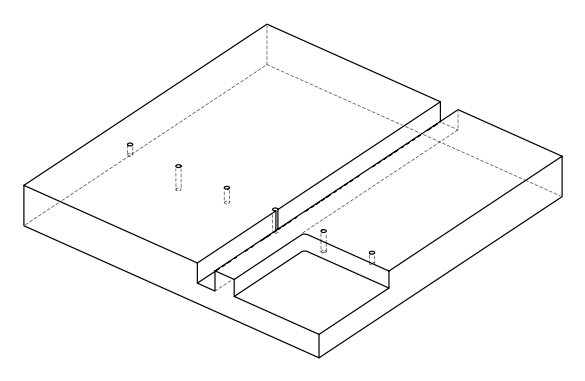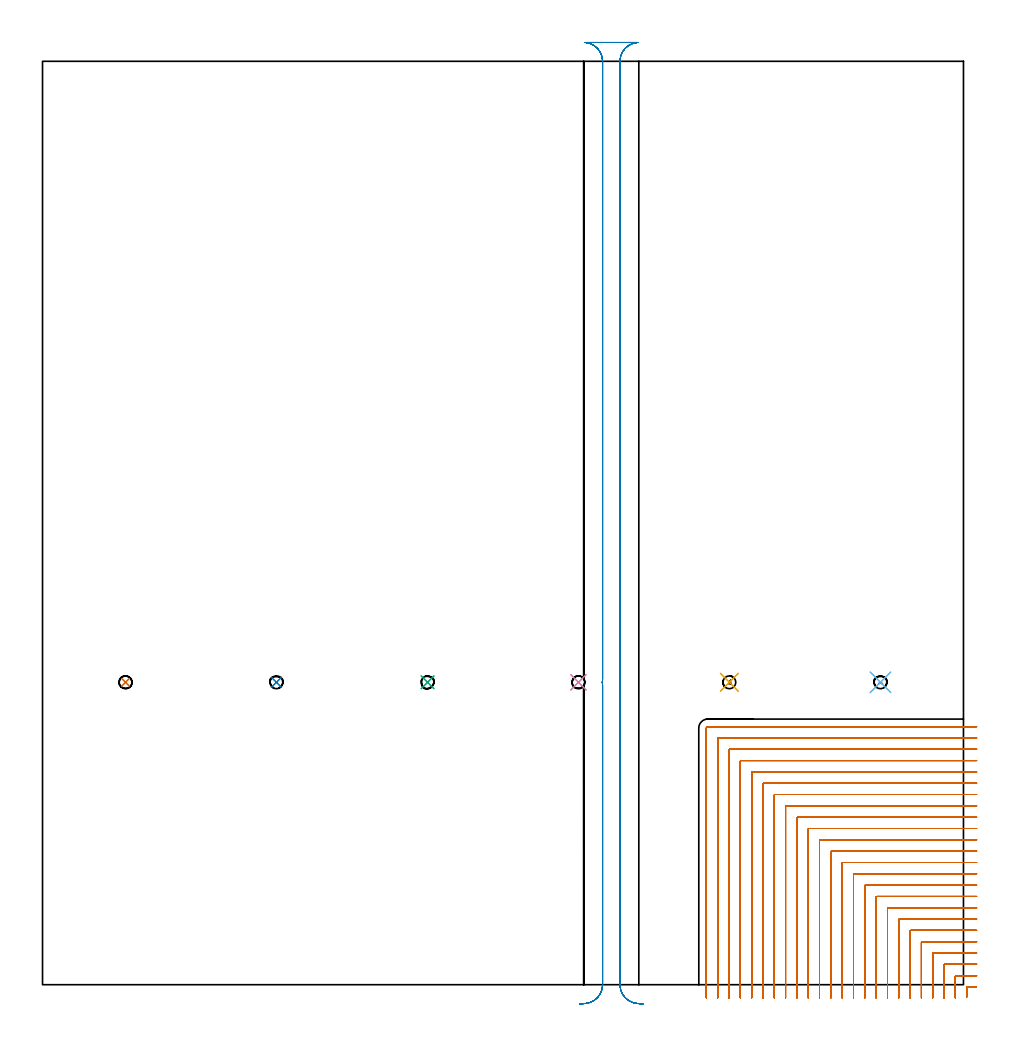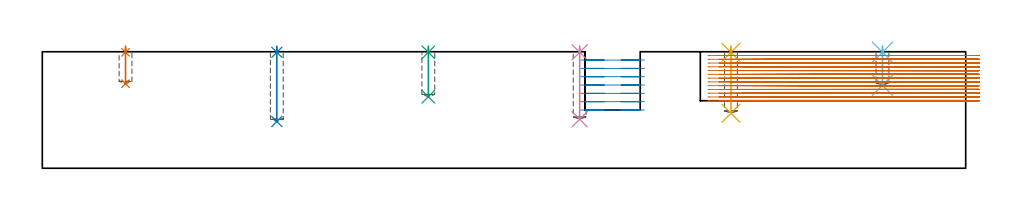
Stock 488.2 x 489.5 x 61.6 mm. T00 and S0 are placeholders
(PLAN: 14 operations, 3 tool changes, 117.6 min)
(1 SPOT_DRILL | STEP1POCKET | NXT0321_9005460120000 | 0.03 min | 0 mm3)
(2 SPOT_DRILL_1 | STEP1POCKET_1 | NXT0321_9005460120000 | 0.03 min | 0 mm3)
(3 SPOT_DRILL_2 | STEP1POCKET_2 | NXT0321_9005460120000 | 0.03 min | 0 mm3)
(4 SPOT_DRILL_3 | STEP1POCKET_3 | NXT0321_9005460120000 | 0.03 min | 1 mm3)
(5 SPOT_DRILL_4 | STEP1POCKET_4 | NXT0321_9005460120000 | 0.03 min | 0 mm3)
(6 SPOT_DRILL_5 | STEP1POCKET_5 | NXT0321_9005460120000 | 0.03 min | 0 mm3)
(7 DRILL_BLIND_HOLE_INTO_CENTER | STEP1POCKET | NXT0301_039 | 0.08 min | 584 mm3)
(8 DRILL_BLIND_HOLE_INTO_CENTER_1 | STEP1POCKET_1 | NXT0301_039 | 0.16 min | 1284 mm3)
(9 DRILL_BLIND_HOLE_INTO_CENTER_2 | STEP1POCKET_2 | NXT0301_039 | 0.1 min | 853 mm3)
(10 DRILL_BLIND_HOLE_INTO_CENTER_3 | STEP1POCKET_3 | NXT0301_039 | 0.15 min | 1217 mm3)
(11 DRILL_BLIND_HOLE_INTO_CENTER_4 | STEP1POCKET_4 | NXT0301_039 | 0.14 min | 1134 mm3)
(12 DRILL_BLIND_HOLE_INTO_CENTER_5 | STEP1POCKET_5 | NXT0301_039 | 0.08 min | 603 mm3)
(13 MILL_CORNER_NOTCH_RECTANGULAR | CORNER_NOTCH_RECTANGULAR | NXT0201_009 | Follow Part, ap 2, ae 75% | 101.59 min | 511538 mm3)
(14 MILL_RECTANGULAR_SLOT | SLOT_RECTANGULAR | UGT0201_094 | Follow Part, ap 5, ae 75% | 15.13 min | 440231 mm3)
(TOOL NXT0321_9005460120000 | NC Spot Drill, 142deg, 12mm, Carbide, Uncoated | D12 PA142 FL30 Z2)
(TOOL NXT0301_039 | Carbide Drill 6.8mm [860.1-0680-034A1-MM 2214] | D6.8 PA140 FL53 Z2)
(TOOL NXT0201_009 | ENDMILL 8mm [2P460-0800-NA 1630] | D8 FL26 Z6)
(TOOL UGT0201_094 | End mill 20 mm | D20 FL38 Z4)
(OP 1 SPOT_DRILL)
G17 G21 G94 G90
T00 M6
G54
G17 G0 G90 X44. Y160.3 S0 M3
G43 Z71.6 H0
G94 G81 G98 Z61.307 F250. R64.6
G80
M5
M2
(OP 2 SPOT_DRILL_1)
G17 G21 G94 G90
T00 M6
G54
G17 G0 G90 X124. Y160.3 S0 M3
G43 Z71.6 H0
G94 G81 G98 Z61.307 F250. R64.6
G80
M5
M2
(OP 3 SPOT_DRILL_2)
G17 G21 G94 G90
T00 M6
G54
G17 G0 G90 X204.1 Y160.3 S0 M3
G43 Z71.6 H0
G94 G81 G98 Z61.307 F250. R64.6
G80
M5
M2
(OP 4 SPOT_DRILL_3)
G17 G21 G94 G90
T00 M6
G54
G17 G0 G90 X284.1 Y160.3 S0 M3
G43 Z71.6 H0
G94 G81 G98 Z61.307 F250. R64.6
G80
M5
M2
(OP 5 SPOT_DRILL_4)
G17 G21 G94 G90
T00 M6
G54
G17 G0 G90 X364.1 Y160.3 S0 M3
G43 Z71.6 H0
G94 G81 G98 Z61.307 F250. R64.6
G80
M5
M2
(OP 6 SPOT_DRILL_5)
G17 G21 G94 G90
T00 M6
G54
G17 G0 G90 X444.2 Y160.3 S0 M3
G43 Z71.6 H0
G94 G81 G98 Z61.307 F250. R64.6
G80
M5
M2
(OP 7 DRILL_BLIND_HOLE_INTO_CENTER)
G17 G21 G94 G90
T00 M6
G54
G17 G0 G90 X44. Y160.3 S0 M3
G43 Z71.6 H1
G94 G81 G98 Z44.7 F250. R63.6
G80
M5
M2
(OP 8 DRILL_BLIND_HOLE_INTO_CENTER_1)
G17 G21 G94 G90
T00 M6
G54
G17 G0 G90 X124. Y160.3 S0 M3
G43 Z71.6 H1
G94 G81 G98 Z24.7 F250. R63.6
G80
M5
M2
(OP 9 DRILL_BLIND_HOLE_INTO_CENTER_2)
G17 G21 G94 G90
T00 M6
G54
G17 G0 G90 X204.1 Y160.3 S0 M3
G43 Z71.6 H1
G94 G81 G98 Z37.8 F250. R63.6
G80
M5
M2
(OP 10 DRILL_BLIND_HOLE_INTO_CENTER_3)
G17 G21 G94 G90
T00 M6
G54
G17 G0 G90 X284.1 Y160.3 S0 M3
G43 Z71.6 H1
G94 G81 G98 Z25.9 F250. R63.6
G80
M5
M2
(OP 11 DRILL_BLIND_HOLE_INTO_CENTER_4)
G17 G21 G94 G90
T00 M6
G54
G17 G0 G90 X364.1 Y160.3 S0 M3
G43 Z71.6 H1
G94 G81 G98 Z29.1 F250. R63.6
G80
M5
M2
(OP 12 DRILL_BLIND_HOLE_INTO_CENTER_5)
G17 G21 G94 G90
T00 M6
G54
G17 G0 G90 X444.2 Y160.3 S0 M3
G43 Z71.6 H1
G94 G81 G98 Z43.9 F250. R63.6
G80
M5
M2
(OP 13 MILL_CORNER_NOTCH_RECTANGULAR)
G17 G21 G94 G90
T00 M6
G54
G17 G0 G90 X495.016 Y-1.2 S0 M3
G43 Z71.6 H1
Z59.608
G94 G1 X492.016 F250.
X490.292
G3 X489.9 Y-1.592 R0.4
G1 Y-3.621
Y-6.621
G0 Z71.6
X495.2 Y4.8
Z59.608
G1 X492.2
X484.292 F500.
G3 X483.9 Y4.408 R0.4
G1 Y-4.
Y-7. F250.
G0 Z71.6
X495.2 Y10.8
Z59.608
G1 X492.2
X478.292 F500.
G3 X477.9 Y10.408 R0.4
G1 Y-4.
Y-7. F250.
G0 Z71.6
X495.2 Y16.8
Z59.608
G1 X492.2
X472.292 F500.
G3 X471.9 Y16.408 R0.4
G1 Y-4.
Y-7. F250.
G0 Z71.6
X495.2 Y22.8
Z59.608
G1 X492.2
X466.293 F500.
G3 X465.9 Y22.407 R0.4
G1 Y-4.
Y-7. F250.
G0 Z71.6
X495.2 Y28.8
Z59.608
G1 X492.2
X460.293 F500.
G3 X459.9 Y28.407 R0.4
G1 Y-4.
Y-7. F250.
G0 Z71.6
X495.2 Y34.8
Z59.608
G1 X492.2
X454.293 F500.
G3 X453.9 Y34.407 R0.4
G1 Y-4.
Y-7. F250.
G0 Z71.6
X495.2 Y40.8
Z59.608
G1 X492.2
X448.293 F500.
G3 X447.9 Y40.407 R0.4
G1 Y-4.
Y-7. F250.
G0 Z71.6
X495.2 Y46.8
Z59.608
G1 X492.2
X442.294 F500.
G3 X441.9 Y46.406 R0.4
G1 Y-4.
Y-7. F250.
G0 Z71.6
X495.2 Y52.8
Z59.608
G1 X492.2
X436.294 F500.
G3 X435.9 Y52.406 R0.4
G1 Y-4.
Y-7. F250.
G0 Z71.6
X495.2 Y58.8
Z59.608
G1 X492.2
X430.294 F500.
G3 X429.9 Y58.406 R0.4
G1 Y-4.
Y-7. F250.
G0 Z71.6
X495.2 Y64.8
Z59.608
G1 X492.2
X424.294 F500.
G3 X423.9 Y64.406 R0.4
G1 Y-4.
Y-7. F250.
G0 Z71.6
X495.2 Y70.8
Z59.608
G1 X492.2
X418.295 F500.
G3 X417.9 Y70.405 R0.4
G1 Y-4.
Y-7. F250.
G0 Z71.6
X495.2 Y76.8
Z59.608
G1 X492.2
X412.295 F500.
G3 X411.9 Y76.405 R0.4
G1 Y-4.
Y-7. F250.
G0 Z71.6
X495.2 Y82.8
Z59.608
G1 X492.2
X406.295 F500.
G3 X405.9 Y82.405 R0.4
G1 Y-4.
Y-7. F250.
G0 Z71.6
X495.2 Y88.8
Z59.608
G1 X492.2
X400.295 F500.
G3 X399.9 Y88.405 R0.4
G1 Y-4.
Y-7. F250.
G0 Z71.6
X495.2 Y94.8
Z59.608
G1 X492.2
X394.295 F500.
G3 X393.9 Y94.405 R0.4
G1 Y-4.
Y-7. F250.
G0 Z71.6
X495.2 Y100.8
Z59.608
G1 X492.2
X388.296 F500.
G3 X387.9 Y100.404 R0.4
G1 Y-4.
Y-7. F250.
G0 Z71.6
X495.2 Y106.8
Z59.608
G1 X492.2
X382.296 F500.
G3 X381.9 Y106.404 R0.4
G1 Y-4.
Y-7. F250.
G0 Z71.6
X495.2 Y112.8
Z59.608
G1 X492.2
X376.296 F500.
G3 X375.9 Y112.404 R0.4
G1 Y-4.
Y-7. F250.
G0 Z71.6
X495.2 Y118.8
Z59.608
G1 X492.2
X370.296 F500.
G3 X369.9 Y118.404 R0.4
G1 Y-4.
Y-7. F250.
G0 Z71.6
X495.2 Y124.8
Z59.608
G1 X492.2
X364.296 F500.
G3 X363.9 Y124.404 R0.4
G1 Y-4.
Y-7. F250.
G0 Z71.6
X495.2 Y130.8
Z59.608
G1 X492.2
X358.297 F500.
G3 X357.9 Y130.403 R0.4
G1 Y-4.
Y-7. F250.
G0 Z71.6
X495.2 Y136.8
Z59.608
G1 X492.2
X352.6 F500.
G3 X351.9 Y136.1 R0.7
G1 Y-4.
Y-7. F250.
G0 Z71.6
X495.016 Y-1.2
Z57.615
G1 X492.016
X490.292
G3 X489.9 Y-1.592 R0.4
G1 Y-3.621
Y-6.621
G0 Z71.6
X495.2 Y4.8
Z57.615
G1 X492.2
X484.292 F500.
G3 X483.9 Y4.408 R0.4
G1 Y-4.
Y-7. F250.
G0 Z71.6
X495.2 Y10.8
Z57.615
G1 X492.2
X478.292 F500.
G3 X477.9 Y10.408 R0.4
G1 Y-4.
Y-7. F250.
G0 Z71.6
X495.2 Y16.8
Z57.615
G1 X492.2
X472.292 F500.
G3 X471.9 Y16.408 R0.4
G1 Y-4.
Y-7. F250.
G0 Z71.6
X495.2 Y22.8
Z57.615
G1 X492.2
X466.293 F500.
G3 X465.9 Y22.407 R0.4
G1 Y-4.
Y-7. F250.
G0 Z71.6
X495.2 Y28.8
Z57.615
G1 X492.2
X460.293 F500.
G3 X459.9 Y28.407 R0.4
G1 Y-4.
Y-7. F250.
G0 Z71.6
X495.2 Y34.8
Z57.615
G1 X492.2
X454.293 F500.
G3 X453.9 Y34.407 R0.4
G1 Y-4.
Y-7. F250.
G0 Z71.6
X495.2 Y40.8
Z57.615
G1 X492.2
X448.293 F500.
G3 X447.9 Y40.407 R0.4
G1 Y-4.
Y-7. F250.
G0 Z71.6
X495.2 Y46.8
Z57.615
G1 X492.2
X442.294 F500.
G3 X441.9 Y46.406 R0.4
G1 Y-4.
Y-7. F250.
G0 Z71.6
X495.2 Y52.8
Z57.615
G1 X492.2
X436.294 F500.
G3 X435.9 Y52.406 R0.4
G1 Y-4.
Y-7. F250.
G0 Z71.6
X495.2 Y58.8
Z57.615
G1 X492.2
X430.294 F500.
G3 X429.9 Y58.406 R0.4
G1 Y-4.
Y-7. F250.
G0 Z71.6
X495.2 Y64.8
Z57.615
G1 X492.2
X424.294 F500.
G3 X423.9 Y64.406 R0.4
G1 Y-4.
Y-7. F250.
G0 Z71.6
X495.2 Y70.8
Z57.615
G1 X492.2
X418.295 F500.
G3 X417.9 Y70.405 R0.4
G1 Y-4.
Y-7. F250.
G0 Z71.6
X495.2 Y76.8
Z57.615
G1 X492.2
X412.295 F500.
G3 X411.9 Y76.405 R0.4
G1 Y-4.
Y-7. F250.
G0 Z71.6
X495.2 Y82.8
Z57.615
G1 X492.2
X406.295 F500.
G3 X405.9 Y82.405 R0.4
G1 Y-4.
Y-7. F250.
G0 Z71.6
X495.2 Y88.8
Z57.615
G1 X492.2
X400.295 F500.
G3 X399.9 Y88.405 R0.4
G1 Y-4.
Y-7. F250.
G0 Z71.6
X495.2 Y94.8
Z57.615
G1 X492.2
X394.295 F500.
G3 X393.9 Y94.405 R0.4
G1 Y-4.
Y-7. F250.
G0 Z71.6
X495.2 Y100.8
Z57.615
G1 X492.2
X388.296 F500.
G3 X387.9 Y100.404 R0.4
G1 Y-4.
Y-7. F250.
G0 Z71.6
X495.2 Y106.8
Z57.615
G1 X492.2
X382.296 F500.
G3 X381.9 Y106.404 R0.4
G1 Y-4.
Y-7. F250.
G0 Z71.6
X495.2 Y112.8
Z57.615
G1 X492.2
X376.296 F500.
G3 X375.9 Y112.404 R0.4
G1 Y-4.
Y-7. F250.
G0 Z71.6
X495.2 Y118.8
Z57.615
G1 X492.2
X370.296 F500.
G3 X369.9 Y118.404 R0.4
G1 Y-4.
Y-7. F250.
G0 Z71.6
X495.2 Y124.8
Z57.615
G1 X492.2
X364.296 F500.
G3 X363.9 Y124.404 R0.4
G1 Y-4.
Y-7. F250.
G0 Z71.6
X495.2 Y130.8
Z57.615
G1 X492.2
X358.297 F500.
G3 X357.9 Y130.403 R0.4
G1 Y-4.
Y-7. F250.
G0 Z71.6
X495.2 Y136.8
Z57.615
G1 X492.2
X352.6 F500.
G3 X351.9 Y136.1 R0.7
G1 Y-4.
Y-7. F250.
G0 Z71.6
X495.016 Y-1.2
Z55.623
G1 X492.016
X490.292
G3 X489.9 Y-1.592 R0.4
G1 Y-3.621
Y-6.621
G0 Z71.6
X495.2 Y4.8
Z55.623
G1 X492.2
X484.292 F500.
G3 X483.9 Y4.408 R0.4
G1 Y-4.
Y-7. F250.
G0 Z71.6
X495.2 Y10.8
Z55.623
G1 X492.2
X478.292 F500.
G3 X477.9 Y10.408 R0.4
G1 Y-4.
Y-7. F250.
G0 Z71.6
X495.2 Y16.8
Z55.623
G1 X492.2
X472.292 F500.
G3 X471.9 Y16.408 R0.4
G1 Y-4.
Y-7. F250.
G0 Z71.6
X495.2 Y22.8
Z55.623
G1 X492.2
X466.293 F500.
G3 X465.9 Y22.407 R0.4
G1 Y-4.
Y-7. F250.
G0 Z71.6
X495.2 Y28.8
Z55.623
G1 X492.2
X460.293 F500.
G3 X459.9 Y28.407 R0.4
G1 Y-4.
Y-7. F250.
G0 Z71.6
X495.2 Y34.8
Z55.623
G1 X492.2
X454.293 F500.
G3 X453.9 Y34.407 R0.4
G1 Y-4.
Y-7. F250.
G0 Z71.6
X495.2 Y40.8
Z55.623
G1 X492.2
X448.293 F500.
G3 X447.9 Y40.407 R0.4
G1 Y-4.
Y-7. F250.
G0 Z71.6
X495.2 Y46.8
Z55.623
G1 X492.2
X442.294 F500.
G3 X441.9 Y46.406 R0.4
G1 Y-4.
Y-7. F250.
G0 Z71.6
X495.2 Y52.8
Z55.623
G1 X492.2
X436.294 F500.
G3 X435.9 Y52.406 R0.4
G1 Y-4.
Y-7. F250.
G0 Z71.6
X495.2 Y58.8
Z55.623
G1 X492.2
X430.294 F500.
G3 X429.9 Y58.406 R0.4
G1 Y-4.
Y-7. F250.
G0 Z71.6
X495.2 Y64.8
Z55.623
G1 X492.2
X424.294 F500.
G3 X423.9 Y64.406 R0.4
G1 Y-4.
Y-7. F250.
G0 Z71.6
X495.2 Y70.8
Z55.623
G1 X492.2
X418.295 F500.
G3 X417.9 Y70.405 R0.4
G1 Y-4.
Y-7. F250.
G0 Z71.6
X495.2 Y76.8
Z55.623
G1 X492.2
X412.295 F500.
G3 X411.9 Y76.405 R0.4
G1 Y-4.
Y-7. F250.
G0 Z71.6
X495.2 Y82.8
Z55.623
G1 X492.2
X406.295 F500.
G3 X405.9 Y82.405 R0.4
G1 Y-4.
Y-7. F250.
G0 Z71.6
X495.2 Y88.8
Z55.623
G1 X492.2
X400.295 F500.
G3 X399.9 Y88.405 R0.4
G1 Y-4.
Y-7. F250.
G0 Z71.6
X495.2 Y94.8
Z55.623
G1 X492.2
X394.295 F500.
G3 X393.9 Y94.405 R0.4
G1 Y-4.
Y-7. F250.
G0 Z71.6
X495.2 Y100.8
Z55.623
G1 X492.2
X388.296 F500.
G3 X387.9 Y100.404 R0.4
G1 Y-4.
Y-7. F250.
G0 Z71.6
X495.2 Y106.8
Z55.623
G1 X492.2
X382.296 F500.
G3 X381.9 Y106.404 R0.4
G1 Y-4.
Y-7. F250.
G0 Z71.6
X495.2 Y112.8
Z55.623
G1 X492.2
X376.296 F500.
G3 X375.9 Y112.404 R0.4
G1 Y-4.
Y-7. F250.
G0 Z71.6
X495.2 Y118.8
Z55.623
G1 X492.2
X370.296 F500.
G3 X369.9 Y118.404 R0.4
G1 Y-4.
Y-7. F250.
G0 Z71.6
X495.2 Y124.8
Z55.623
G1 X492.2
X364.296 F500.
G3 X363.9 Y124.404 R0.4
G1 Y-4.
Y-7. F250.
G0 Z71.6
X495.2 Y130.8
Z55.623
G1 X492.2
X358.297 F500.
G3 X357.9 Y130.403 R0.4
G1 Y-4.
Y-7. F250.
G0 Z71.6
X495.2 Y136.8
Z55.623
G1 X492.2
X352.6 F500.
G3 X351.9 Y136.1 R0.7
G1 Y-4.
Y-7. F250.
G0 Z71.6
X495.016 Y-1.2
Z53.631
G1 X492.016
X490.292
G3 X489.9 Y-1.592 R0.4
G1 Y-3.621
Y-6.621
G0 Z71.6
X495.2 Y4.8
Z53.631
G1 X492.2
X484.292 F500.
G3 X483.9 Y4.408 R0.4
G1 Y-4.
Y-7. F250.
G0 Z71.6
X495.2 Y10.8
Z53.631
G1 X492.2
X478.292 F500.
G3 X477.9 Y10.408 R0.4
G1 Y-4.
Y-7. F250.
G0 Z71.6
X495.2 Y16.8
Z53.631
G1 X492.2
X472.292 F500.
G3 X471.9 Y16.408 R0.4
G1 Y-4.
Y-7. F250.
G0 Z71.6
X495.2 Y22.8
Z53.631
G1 X492.2
X466.293 F500.
G3 X465.9 Y22.407 R0.4
G1 Y-4.
Y-7. F250.
G0 Z71.6
X495.2 Y28.8
Z53.631
G1 X492.2
X460.293 F500.
G3 X459.9 Y28.407 R0.4
G1 Y-4.
Y-7. F250.
G0 Z71.6
X495.2 Y34.8
Z53.631
G1 X492.2
X454.293 F500.
G3 X453.9 Y34.407 R0.4
G1 Y-4.
Y-7. F250.
G0 Z71.6
X495.2 Y40.8
Z53.631
G1 X492.2
X448.293 F500.
G3 X447.9 Y40.407 R0.4
G1 Y-4.
Y-7. F250.
G0 Z71.6
X495.2 Y46.8
Z53.631
G1 X492.2
X442.294 F500.
G3 X441.9 Y46.406 R0.4
G1 Y-4.
Y-7. F250.
G0 Z71.6
X495.2 Y52.8
Z53.631
G1 X492.2
X436.294 F500.
G3 X435.9 Y52.406 R0.4
G1 Y-4.
Y-7. F250.
G0 Z71.6
X495.2 Y58.8
Z53.631
G1 X492.2
X430.294 F500.
G3 X429.9 Y58.406 R0.4
G1 Y-4.
Y-7. F250.
G0 Z71.6
X495.2 Y64.8
Z53.631
G1 X492.2
X424.294 F500.
G3 X423.9 Y64.406 R0.4
G1 Y-4.
Y-7. F250.
G0 Z71.6
X495.2 Y70.8
Z53.631
G1 X492.2
X418.295 F500.
G3 X417.9 Y70.405 R0.4
G1 Y-4.
Y-7. F250.
G0 Z71.6
X495.2 Y76.8
Z53.631
G1 X492.2
X412.295 F500.
G3 X411.9 Y76.405 R0.4
G1 Y-4.
Y-7. F250.
G0 Z71.6
X495.2 Y82.8
Z53.631
G1 X492.2
X406.295 F500.
G3 X405.9 Y82.405 R0.4
G1 Y-4.
Y-7. F250.
G0 Z71.6
X495.2 Y88.8
Z53.631
G1 X492.2
X400.295 F500.
G3 X399.9 Y88.405 R0.4
G1 Y-4.
Y-7. F250.
G0 Z71.6
X495.2 Y94.8
Z53.631
G1 X492.2
X394.295 F500.
G3 X393.9 Y94.405 R0.4
G1 Y-4.
Y-7. F250.
G0 Z71.6
X495.2 Y100.8
Z53.631
G1 X492.2
X388.296 F500.
G3 X387.9 Y100.404 R0.4
G1 Y-4.
Y-7. F250.
G0 Z71.6
X495.2 Y106.8
Z53.631
G1 X492.2
X382.296 F500.
G3 X381.9 Y106.404 R0.4
G1 Y-4.
Y-7. F250.
G0 Z71.6
X495.2 Y112.8
Z53.631
G1 X492.2
X376.296 F500.
G3 X375.9 Y112.404 R0.4
G1 Y-4.
Y-7. F250.
G0 Z71.6
X495.2 Y118.8
Z53.631
G1 X492.2
X370.296 F500.
G3 X369.9 Y118.404 R0.4
G1 Y-4.
Y-7. F250.
G0 Z71.6
X495.2 Y124.8
Z53.631
G1 X492.2
X364.296 F500.
G3 X363.9 Y124.404 R0.4
G1 Y-4.
Y-7. F250.
G0 Z71.6
X495.2 Y130.8
Z53.631
G1 X492.2
X358.297 F500.
G3 X357.9 Y130.403 R0.4
G1 Y-4.
Y-7. F250.
G0 Z71.6
X495.2 Y136.8
Z53.631
G1 X492.2
X352.6 F500.
G3 X351.9 Y136.1 R0.7
G1 Y-4.
Y-7. F250.
G0 Z71.6
X495.016 Y-1.2
Z51.638
G1 X492.016
X490.292
G3 X489.9 Y-1.592 R0.4
G1 Y-3.621
Y-6.621
G0 Z71.6
X495.2 Y4.8
Z51.638
G1 X492.2
X484.292 F500.
G3 X483.9 Y4.408 R0.4
G1 Y-4.
Y-7. F250.
G0 Z71.6
X495.2 Y10.8
Z51.638
G1 X492.2
X478.292 F500.
G3 X477.9 Y10.408 R0.4
G1 Y-4.
Y-7. F250.
G0 Z71.6
X495.2 Y16.8
Z51.638
G1 X492.2
X472.292 F500.
G3 X471.9 Y16.408 R0.4
G1 Y-4.
Y-7. F250.
G0 Z71.6
X495.2 Y22.8
Z51.638
G1 X492.2
X466.293 F500.
G3 X465.9 Y22.407 R0.4
G1 Y-4.
Y-7. F250.
G0 Z71.6
X495.2 Y28.8
Z51.638
G1 X492.2
X460.293 F500.
G3 X459.9 Y28.407 R0.4
G1 Y-4.
Y-7. F250.
G0 Z71.6
X495.2 Y34.8
Z51.638
G1 X492.2
X454.293 F500.
G3 X453.9 Y34.407 R0.4
G1 Y-4.
Y-7. F250.
G0 Z71.6
X495.2 Y40.8
Z51.638
G1 X492.2
X448.293 F500.
G3 X447.9 Y40.407 R0.4
G1 Y-4.
Y-7. F250.
G0 Z71.6
X495.2 Y46.8
Z51.638
G1 X492.2
X442.294 F500.
G3 X441.9 Y46.406 R0.4
G1 Y-4.
Y-7. F250.
G0 Z71.6
X495.2 Y52.8
Z51.638
G1 X492.2
X436.294 F500.
G3 X435.9 Y52.406 R0.4
G1 Y-4.
Y-7. F250.
G0 Z71.6
X495.2 Y58.8
Z51.638
G1 X492.2
X430.294 F500.
G3 X429.9 Y58.406 R0.4
G1 Y-4.
Y-7. F250.
G0 Z71.6
X495.2 Y64.8
Z51.638
G1 X492.2
X424.294 F500.
G3 X423.9 Y64.406 R0.4
G1 Y-4.
Y-7. F250.
G0 Z71.6
X495.2 Y70.8
Z51.638
G1 X492.2
X418.295 F500.
G3 X417.9 Y70.405 R0.4
G1 Y-4.
Y-7. F250.
G0 Z71.6
X495.2 Y76.8
Z51.638
G1 X492.2
X412.295 F500.
G3 X411.9 Y76.405 R0.4
G1 Y-4.
Y-7. F250.
G0 Z71.6
X495.2 Y82.8
Z51.638
G1 X492.2
X406.295 F500.
G3 X405.9 Y82.405 R0.4
G1 Y-4.
Y-7. F250.
G0 Z71.6
X495.2 Y88.8
Z51.638
G1 X492.2
X400.295 F500.
G3 X399.9 Y88.405 R0.4
G1 Y-4.
Y-7. F250.
G0 Z71.6
X495.2 Y94.8
Z51.638
G1 X492.2
X394.295 F500.
G3 X393.9 Y94.405 R0.4
G1 Y-4.
Y-7. F250.
G0 Z71.6
X495.2 Y100.8
Z51.638
G1 X492.2
X388.296 F500.
G3 X387.9 Y100.404 R0.4
G1 Y-4.
Y-7. F250.
G0 Z71.6
X495.2 Y106.8
Z51.638
G1 X492.2
X382.296 F500.
G3 X381.9 Y106.404 R0.4
G1 Y-4.
Y-7. F250.
G0 Z71.6
X495.2 Y112.8
Z51.638
G1 X492.2
X376.296 F500.
G3 X375.9 Y112.404 R0.4
G1 Y-4.
Y-7. F250.
G0 Z71.6
X495.2 Y118.8
Z51.638
G1 X492.2
X370.296 F500.
G3 X369.9 Y118.404 R0.4
G1 Y-4.
Y-7. F250.
G0 Z71.6
X495.2 Y124.8
Z51.638
G1 X492.2
X364.296 F500.
G3 X363.9 Y124.404 R0.4
G1 Y-4.
Y-7. F250.
G0 Z71.6
X495.2 Y130.8
Z51.638
G1 X492.2
X358.297 F500.
G3 X357.9 Y130.403 R0.4
G1 Y-4.
Y-7. F250.
G0 Z71.6
X495.2 Y136.8
Z51.638
G1 X492.2
X352.6 F500.
G3 X351.9 Y136.1 R0.7
G1 Y-4.
Y-7. F250.
G0 Z71.6
X495.016 Y-1.2
Z49.646
G1 X492.016
X490.292
G3 X489.9 Y-1.592 R0.4
G1 Y-3.621
Y-6.621
G0 Z71.6
X495.2 Y4.8
Z49.646
G1 X492.2
X484.292 F500.
G3 X483.9 Y4.408 R0.4
G1 Y-4.
Y-7. F250.
G0 Z71.6
X495.2 Y10.8
Z49.646
G1 X492.2
X478.292 F500.
G3 X477.9 Y10.408 R0.4
G1 Y-4.
Y-7. F250.
G0 Z71.6
X495.2 Y16.8
Z49.646
G1 X492.2
X472.292 F500.
G3 X471.9 Y16.408 R0.4
G1 Y-4.
Y-7. F250.
G0 Z71.6
X495.2 Y22.8
Z49.646
G1 X492.2
X466.293 F500.
G3 X465.9 Y22.407 R0.4
G1 Y-4.
Y-7. F250.
G0 Z71.6
X495.2 Y28.8
Z49.646
G1 X492.2
X460.293 F500.
G3 X459.9 Y28.407 R0.4
G1 Y-4.
Y-7. F250.
G0 Z71.6
X495.2 Y34.8
Z49.646
G1 X492.2
X454.293 F500.
G3 X453.9 Y34.407 R0.4
G1 Y-4.
Y-7. F250.
G0 Z71.6
X495.2 Y40.8
Z49.646
G1 X492.2
X448.293 F500.
G3 X447.9 Y40.407 R0.4
G1 Y-4.
Y-7. F250.
G0 Z71.6
X495.2 Y46.8
Z49.646
G1 X492.2
X442.294 F500.
G3 X441.9 Y46.406 R0.4
G1 Y-4.
Y-7. F250.
G0 Z71.6
X495.2 Y52.8
Z49.646
G1 X492.2
X436.294 F500.
G3 X435.9 Y52.406 R0.4
G1 Y-4.
Y-7. F250.
G0 Z71.6
X495.2 Y58.8
Z49.646
G1 X492.2
X430.294 F500.
G3 X429.9 Y58.406 R0.4
G1 Y-4.
Y-7. F250.
G0 Z71.6
X495.2 Y64.8
Z49.646
G1 X492.2
X424.294 F500.
G3 X423.9 Y64.406 R0.4
G1 Y-4.
Y-7. F250.
G0 Z71.6
X495.2 Y70.8
Z49.646
G1 X492.2
X418.295 F500.
G3 X417.9 Y70.405 R0.4
G1 Y-4.
Y-7. F250.
G0 Z71.6
X495.2 Y76.8
Z49.646
G1 X492.2
X412.295 F500.
G3 X411.9 Y76.405 R0.4
G1 Y-4.
Y-7. F250.
G0 Z71.6
X495.2 Y82.8
Z49.646
G1 X492.2
X406.295 F500.
G3 X405.9 Y82.405 R0.4
G1 Y-4.
Y-7. F250.
G0 Z71.6
X495.2 Y88.8
Z49.646
G1 X492.2
X400.295 F500.
G3 X399.9 Y88.405 R0.4
G1 Y-4.
Y-7. F250.
G0 Z71.6
X495.2 Y94.8
Z49.646
G1 X492.2
X394.295 F500.
G3 X393.9 Y94.405 R0.4
G1 Y-4.
Y-7. F250.
G0 Z71.6
X495.2 Y100.8
Z49.646
G1 X492.2
X388.296 F500.
G3 X387.9 Y100.404 R0.4
G1 Y-4.
Y-7. F250.
G0 Z71.6
X495.2 Y106.8
Z49.646
G1 X492.2
X382.296 F500.
G3 X381.9 Y106.404 R0.4
G1 Y-4.
Y-7. F250.
G0 Z71.6
X495.2 Y112.8
Z49.646
G1 X492.2
X376.296 F500.
G3 X375.9 Y112.404 R0.4
G1 Y-4.
Y-7. F250.
G0 Z71.6
X495.2 Y118.8
Z49.646
G1 X492.2
X370.296 F500.
G3 X369.9 Y118.404 R0.4
G1 Y-4.
Y-7. F250.
G0 Z71.6
X495.2 Y124.8
Z49.646
G1 X492.2
X364.296 F500.
G3 X363.9 Y124.404 R0.4
G1 Y-4.
Y-7. F250.
G0 Z71.6
X495.2 Y130.8
Z49.646
G1 X492.2
X358.297 F500.
G3 X357.9 Y130.403 R0.4
G1 Y-4.
Y-7. F250.
G0 Z71.6
X495.2 Y136.8
Z49.646
G1 X492.2
X352.6 F500.
G3 X351.9 Y136.1 R0.7
G1 Y-4.
Y-7. F250.
G0 Z71.6
X495.016 Y-1.2
Z47.654
G1 X492.016
X490.292
G3 X489.9 Y-1.592 R0.4
G1 Y-3.621
Y-6.621
G0 Z71.6
X495.2 Y4.8
Z47.654
G1 X492.2
X484.292 F500.
G3 X483.9 Y4.408 R0.4
G1 Y-4.
Y-7. F250.
G0 Z71.6
X495.2 Y10.8
Z47.654
G1 X492.2
X478.292 F500.
G3 X477.9 Y10.408 R0.4
G1 Y-4.
Y-7. F250.
G0 Z71.6
X495.2 Y16.8
Z47.654
G1 X492.2
X472.292 F500.
G3 X471.9 Y16.408 R0.4
G1 Y-4.
Y-7. F250.
G0 Z71.6
X495.2 Y22.8
Z47.654
G1 X492.2
X466.293 F500.
G3 X465.9 Y22.407 R0.4
G1 Y-4.
Y-7. F250.
G0 Z71.6
X495.2 Y28.8
Z47.654
G1 X492.2
X460.293 F500.
G3 X459.9 Y28.407 R0.4
G1 Y-4.
Y-7. F250.
G0 Z71.6
X495.2 Y34.8
Z47.654
G1 X492.2
X454.293 F500.
G3 X453.9 Y34.407 R0.4
G1 Y-4.
Y-7. F250.
G0 Z71.6
X495.2 Y40.8
Z47.654
G1 X492.2
X448.293 F500.
G3 X447.9 Y40.407 R0.4
G1 Y-4.
Y-7. F250.
G0 Z71.6
X495.2 Y46.8
Z47.654
G1 X492.2
X442.294 F500.
G3 X441.9 Y46.406 R0.4
G1 Y-4.
Y-7. F250.
G0 Z71.6
X495.2 Y52.8
Z47.654
G1 X492.2
X436.294 F500.
G3 X435.9 Y52.406 R0.4
G1 Y-4.
Y-7. F250.
G0 Z71.6
X495.2 Y58.8
Z47.654
G1 X492.2
X430.294 F500.
G3 X429.9 Y58.406 R0.4
G1 Y-4.
Y-7. F250.
G0 Z71.6
X495.2 Y64.8
Z47.654
G1 X492.2
X424.294 F500.
G3 X423.9 Y64.406 R0.4
G1 Y-4.
Y-7. F250.
G0 Z71.6
X495.2 Y70.8
Z47.654
G1 X492.2
X418.295 F500.
G3 X417.9 Y70.405 R0.4
G1 Y-4.
Y-7. F250.
G0 Z71.6
X495.2 Y76.8
Z47.654
G1 X492.2
X412.295 F500.
G3 X411.9 Y76.405 R0.4
G1 Y-4.
Y-7. F250.
G0 Z71.6
X495.2 Y82.8
Z47.654
G1 X492.2
X406.295 F500.
G3 X405.9 Y82.405 R0.4
G1 Y-4.
Y-7. F250.
G0 Z71.6
X495.2 Y88.8
Z47.654
G1 X492.2
X400.295 F500.
G3 X399.9 Y88.405 R0.4
G1 Y-4.
Y-7. F250.
G0 Z71.6
X495.2 Y94.8
Z47.654
G1 X492.2
X394.295 F500.
G3 X393.9 Y94.405 R0.4
G1 Y-4.
Y-7. F250.
G0 Z71.6
X495.2 Y100.8
Z47.654
G1 X492.2
X388.296 F500.
G3 X387.9 Y100.404 R0.4
G1 Y-4.
Y-7. F250.
G0 Z71.6
X495.2 Y106.8
Z47.654
G1 X492.2
X382.296 F500.
G3 X381.9 Y106.404 R0.4
G1 Y-4.
Y-7. F250.
G0 Z71.6
X495.2 Y112.8
Z47.654
G1 X492.2
X376.296 F500.
G3 X375.9 Y112.404 R0.4
G1 Y-4.
Y-7. F250.
G0 Z71.6
X495.2 Y118.8
Z47.654
G1 X492.2
X370.296 F500.
G3 X369.9 Y118.404 R0.4
G1 Y-4.
Y-7. F250.
G0 Z71.6
X495.2 Y124.8
Z47.654
G1 X492.2
X364.296 F500.
G3 X363.9 Y124.404 R0.4
G1 Y-4.
Y-7. F250.
G0 Z71.6
X495.2 Y130.8
Z47.654
G1 X492.2
X358.297 F500.
G3 X357.9 Y130.403 R0.4
G1 Y-4.
Y-7. F250.
G0 Z71.6
X495.2 Y136.8
Z47.654
G1 X492.2
X352.6 F500.
G3 X351.9 Y136.1 R0.7
G1 Y-4.
Y-7. F250.
G0 Z71.6
X495.016 Y-1.2
Z45.662
G1 X492.016
X490.292
G3 X489.9 Y-1.592 R0.4
G1 Y-3.621
Y-6.621
G0 Z71.6
X495.2 Y4.8
Z45.662
G1 X492.2
X484.292 F500.
G3 X483.9 Y4.408 R0.4
G1 Y-4.
Y-7. F250.
G0 Z71.6
X495.2 Y10.8
Z45.662
G1 X492.2
X478.292 F500.
G3 X477.9 Y10.408 R0.4
G1 Y-4.
Y-7. F250.
G0 Z71.6
X495.2 Y16.8
Z45.662
G1 X492.2
X472.292 F500.
G3 X471.9 Y16.408 R0.4
G1 Y-4.
Y-7. F250.
G0 Z71.6
X495.2 Y22.8
Z45.662
G1 X492.2
X466.293 F500.
G3 X465.9 Y22.407 R0.4
G1 Y-4.
Y-7. F250.
G0 Z71.6
X495.2 Y28.8
Z45.662
G1 X492.2
X460.293 F500.
G3 X459.9 Y28.407 R0.4
G1 Y-4.
Y-7. F250.
G0 Z71.6
X495.2 Y34.8
Z45.662
G1 X492.2
X454.293 F500.
G3 X453.9 Y34.407 R0.4
G1 Y-4.
Y-7. F250.
G0 Z71.6
X495.2 Y40.8
Z45.662
G1 X492.2
X448.293 F500.
G3 X447.9 Y40.407 R0.4
G1 Y-4.
Y-7. F250.
G0 Z71.6
X495.2 Y46.8
Z45.662
G1 X492.2
X442.294 F500.
G3 X441.9 Y46.406 R0.4
G1 Y-4.
Y-7. F250.
G0 Z71.6
X495.2 Y52.8
Z45.662
G1 X492.2
X436.294 F500.
G3 X435.9 Y52.406 R0.4
G1 Y-4.
Y-7. F250.
G0 Z71.6
X495.2 Y58.8
Z45.662
G1 X492.2
X430.294 F500.
G3 X429.9 Y58.406 R0.4
G1 Y-4.
Y-7. F250.
G0 Z71.6
X495.2 Y64.8
Z45.662
G1 X492.2
X424.294 F500.
G3 X423.9 Y64.406 R0.4
G1 Y-4.
Y-7. F250.
G0 Z71.6
X495.2 Y70.8
Z45.662
G1 X492.2
X418.295 F500.
G3 X417.9 Y70.405 R0.4
G1 Y-4.
Y-7. F250.
G0 Z71.6
X495.2 Y76.8
Z45.662
G1 X492.2
X412.295 F500.
G3 X411.9 Y76.405 R0.4
G1 Y-4.
Y-7. F250.
G0 Z71.6
X495.2 Y82.8
Z45.662
G1 X492.2
X406.295 F500.
G3 X405.9 Y82.405 R0.4
G1 Y-4.
Y-7. F250.
G0 Z71.6
X495.2 Y88.8
Z45.662
G1 X492.2
X400.295 F500.
G3 X399.9 Y88.405 R0.4
G1 Y-4.
Y-7. F250.
G0 Z71.6
X495.2 Y94.8
Z45.662
G1 X492.2
X394.295 F500.
G3 X393.9 Y94.405 R0.4
G1 Y-4.
Y-7. F250.
G0 Z71.6
X495.2 Y100.8
Z45.662
G1 X492.2
X388.296 F500.
G3 X387.9 Y100.404 R0.4
G1 Y-4.
Y-7. F250.
G0 Z71.6
X495.2 Y106.8
Z45.662
G1 X492.2
X382.296 F500.
G3 X381.9 Y106.404 R0.4
G1 Y-4.
Y-7. F250.
G0 Z71.6
X495.2 Y112.8
Z45.662
G1 X492.2
X376.296 F500.
G3 X375.9 Y112.404 R0.4
G1 Y-4.
Y-7. F250.
G0 Z71.6
X495.2 Y118.8
Z45.662
G1 X492.2
X370.296 F500.
G3 X369.9 Y118.404 R0.4
G1 Y-4.
Y-7. F250.
G0 Z71.6
X495.2 Y124.8
Z45.662
G1 X492.2
X364.296 F500.
G3 X363.9 Y124.404 R0.4
G1 Y-4.
Y-7. F250.
G0 Z71.6
X495.2 Y130.8
Z45.662
G1 X492.2
X358.297 F500.
G3 X357.9 Y130.403 R0.4
G1 Y-4.
Y-7. F250.
G0 Z71.6
X495.2 Y136.8
Z45.662
G1 X492.2
X352.6 F500.
G3 X351.9 Y136.1 R0.7
G1 Y-4.
Y-7. F250.
G0 Z71.6
X495.016 Y-1.2
Z43.669
G1 X492.016
X490.292
G3 X489.9 Y-1.592 R0.4
G1 Y-3.621
Y-6.621
G0 Z71.6
X495.2 Y4.8
Z43.669
G1 X492.2
X484.292 F500.
G3 X483.9 Y4.408 R0.4
G1 Y-4.
Y-7. F250.
G0 Z71.6
X495.2 Y10.8
Z43.669
G1 X492.2
X478.292 F500.
G3 X477.9 Y10.408 R0.4
G1 Y-4.
Y-7. F250.
G0 Z71.6
X495.2 Y16.8
Z43.669
G1 X492.2
X472.292 F500.
G3 X471.9 Y16.408 R0.4
G1 Y-4.
Y-7. F250.
G0 Z71.6
X495.2 Y22.8
Z43.669
G1 X492.2
X466.293 F500.
G3 X465.9 Y22.407 R0.4
G1 Y-4.
Y-7. F250.
G0 Z71.6
X495.2 Y28.8
Z43.669
G1 X492.2
X460.293 F500.
G3 X459.9 Y28.407 R0.4
G1 Y-4.
Y-7. F250.
G0 Z71.6
X495.2 Y34.8
Z43.669
G1 X492.2
X454.293 F500.
G3 X453.9 Y34.407 R0.4
G1 Y-4.
Y-7. F250.
G0 Z71.6
X495.2 Y40.8
Z43.669
G1 X492.2
X448.293 F500.
G3 X447.9 Y40.407 R0.4
G1 Y-4.
Y-7. F250.
G0 Z71.6
X495.2 Y46.8
Z43.669
G1 X492.2
X442.294 F500.
G3 X441.9 Y46.406 R0.4
G1 Y-4.
Y-7. F250.
G0 Z71.6
X495.2 Y52.8
Z43.669
G1 X492.2
X436.294 F500.
G3 X435.9 Y52.406 R0.4
G1 Y-4.
Y-7. F250.
G0 Z71.6
X495.2 Y58.8
Z43.669
G1 X492.2
X430.294 F500.
G3 X429.9 Y58.406 R0.4
G1 Y-4.
Y-7. F250.
G0 Z71.6
X495.2 Y64.8
Z43.669
G1 X492.2
X424.294 F500.
G3 X423.9 Y64.406 R0.4
G1 Y-4.
Y-7. F250.
G0 Z71.6
X495.2 Y70.8
Z43.669
G1 X492.2
X418.295 F500.
G3 X417.9 Y70.405 R0.4
G1 Y-4.
Y-7. F250.
G0 Z71.6
X495.2 Y76.8
Z43.669
G1 X492.2
X412.295 F500.
G3 X411.9 Y76.405 R0.4
G1 Y-4.
Y-7. F250.
G0 Z71.6
X495.2 Y82.8
Z43.669
G1 X492.2
X406.295 F500.
G3 X405.9 Y82.405 R0.4
G1 Y-4.
Y-7. F250.
G0 Z71.6
X495.2 Y88.8
Z43.669
G1 X492.2
X400.295 F500.
G3 X399.9 Y88.405 R0.4
G1 Y-4.
Y-7. F250.
G0 Z71.6
X495.2 Y94.8
Z43.669
G1 X492.2
X394.295 F500.
G3 X393.9 Y94.405 R0.4
G1 Y-4.
Y-7. F250.
G0 Z71.6
X495.2 Y100.8
Z43.669
G1 X492.2
X388.296 F500.
G3 X387.9 Y100.404 R0.4
G1 Y-4.
Y-7. F250.
G0 Z71.6
X495.2 Y106.8
Z43.669
G1 X492.2
X382.296 F500.
G3 X381.9 Y106.404 R0.4
G1 Y-4.
Y-7. F250.
G0 Z71.6
X495.2 Y112.8
Z43.669
G1 X492.2
X376.296 F500.
G3 X375.9 Y112.404 R0.4
G1 Y-4.
Y-7. F250.
G0 Z71.6
X495.2 Y118.8
Z43.669
G1 X492.2
X370.296 F500.
G3 X369.9 Y118.404 R0.4
G1 Y-4.
Y-7. F250.
G0 Z71.6
X495.2 Y124.8
Z43.669
G1 X492.2
X364.296 F500.
G3 X363.9 Y124.404 R0.4
G1 Y-4.
Y-7. F250.
G0 Z71.6
X495.2 Y130.8
Z43.669
G1 X492.2
X358.297 F500.
G3 X357.9 Y130.403 R0.4
G1 Y-4.
Y-7. F250.
G0 Z71.6
X495.2 Y136.8
Z43.669
G1 X492.2
X352.6 F500.
G3 X351.9 Y136.1 R0.7
G1 Y-4.
Y-7. F250.
G0 Z71.6
X495.016 Y-1.2
Z41.677
G1 X492.016
X490.292
G3 X489.9 Y-1.592 R0.4
G1 Y-3.621
Y-6.621
G0 Z71.6
X495.2 Y4.8
Z41.677
G1 X492.2
X484.292 F500.
G3 X483.9 Y4.408 R0.4
G1 Y-4.
Y-7. F250.
G0 Z71.6
X495.2 Y10.8
Z41.677
G1 X492.2
X478.292 F500.
G3 X477.9 Y10.408 R0.4
G1 Y-4.
Y-7. F250.
G0 Z71.6
X495.2 Y16.8
Z41.677
G1 X492.2
X472.292 F500.
G3 X471.9 Y16.408 R0.4
G1 Y-4.
Y-7. F250.
G0 Z71.6
X495.2 Y22.8
Z41.677
G1 X492.2
X466.293 F500.
G3 X465.9 Y22.407 R0.4
G1 Y-4.
Y-7. F250.
G0 Z71.6
X495.2 Y28.8
Z41.677
G1 X492.2
X460.293 F500.
G3 X459.9 Y28.407 R0.4
G1 Y-4.
Y-7. F250.
G0 Z71.6
X495.2 Y34.8
Z41.677
G1 X492.2
X454.293 F500.
G3 X453.9 Y34.407 R0.4
G1 Y-4.
Y-7. F250.
G0 Z71.6
X495.2 Y40.8
Z41.677
G1 X492.2
X448.293 F500.
G3 X447.9 Y40.407 R0.4
G1 Y-4.
Y-7. F250.
G0 Z71.6
X495.2 Y46.8
Z41.677
G1 X492.2
X442.294 F500.
G3 X441.9 Y46.406 R0.4
G1 Y-4.
Y-7. F250.
G0 Z71.6
X495.2 Y52.8
Z41.677
G1 X492.2
X436.294 F500.
G3 X435.9 Y52.406 R0.4
G1 Y-4.
Y-7. F250.
G0 Z71.6
X495.2 Y58.8
Z41.677
G1 X492.2
X430.294 F500.
G3 X429.9 Y58.406 R0.4
G1 Y-4.
Y-7. F250.
G0 Z71.6
X495.2 Y64.8
Z41.677
G1 X492.2
X424.294 F500.
G3 X423.9 Y64.406 R0.4
G1 Y-4.
Y-7. F250.
G0 Z71.6
X495.2 Y70.8
Z41.677
G1 X492.2
X418.295 F500.
G3 X417.9 Y70.405 R0.4
G1 Y-4.
Y-7. F250.
G0 Z71.6
X495.2 Y76.8
Z41.677
G1 X492.2
X412.295 F500.
G3 X411.9 Y76.405 R0.4
G1 Y-4.
Y-7. F250.
G0 Z71.6
X495.2 Y82.8
Z41.677
G1 X492.2
X406.295 F500.
G3 X405.9 Y82.405 R0.4
G1 Y-4.
Y-7. F250.
G0 Z71.6
X495.2 Y88.8
Z41.677
G1 X492.2
X400.295 F500.
G3 X399.9 Y88.405 R0.4
G1 Y-4.
Y-7. F250.
G0 Z71.6
X495.2 Y94.8
Z41.677
G1 X492.2
X394.295 F500.
G3 X393.9 Y94.405 R0.4
G1 Y-4.
Y-7. F250.
G0 Z71.6
X495.2 Y100.8
Z41.677
G1 X492.2
X388.296 F500.
G3 X387.9 Y100.404 R0.4
G1 Y-4.
Y-7. F250.
G0 Z71.6
X495.2 Y106.8
Z41.677
G1 X492.2
X382.296 F500.
G3 X381.9 Y106.404 R0.4
G1 Y-4.
Y-7. F250.
G0 Z71.6
X495.2 Y112.8
Z41.677
G1 X492.2
X376.296 F500.
G3 X375.9 Y112.404 R0.4
G1 Y-4.
Y-7. F250.
G0 Z71.6
X495.2 Y118.8
Z41.677
G1 X492.2
X370.296 F500.
G3 X369.9 Y118.404 R0.4
G1 Y-4.
Y-7. F250.
G0 Z71.6
X495.2 Y124.8
Z41.677
G1 X492.2
X364.296 F500.
G3 X363.9 Y124.404 R0.4
G1 Y-4.
Y-7. F250.
G0 Z71.6
X495.2 Y130.8
Z41.677
G1 X492.2
X358.297 F500.
G3 X357.9 Y130.403 R0.4
G1 Y-4.
Y-7. F250.
G0 Z71.6
X495.2 Y136.8
Z41.677
G1 X492.2
X352.6 F500.
G3 X351.9 Y136.1 R0.7
G1 Y-4.
Y-7. F250.
G0 Z71.6
X495.016 Y-1.2
Z39.685
G1 X492.016
X490.292
G3 X489.9 Y-1.592 R0.4
G1 Y-3.621
Y-6.621
G0 Z71.6
X495.2 Y4.8
Z39.685
G1 X492.2
X484.292 F500.
G3 X483.9 Y4.408 R0.4
G1 Y-4.
Y-7. F250.
G0 Z71.6
X495.2 Y10.8
Z39.685
G1 X492.2
X478.292 F500.
G3 X477.9 Y10.408 R0.4
G1 Y-4.
Y-7. F250.
G0 Z71.6
X495.2 Y16.8
Z39.685
G1 X492.2
X472.292 F500.
G3 X471.9 Y16.408 R0.4
G1 Y-4.
Y-7. F250.
G0 Z71.6
X495.2 Y22.8
Z39.685
G1 X492.2
X466.293 F500.
G3 X465.9 Y22.407 R0.4
G1 Y-4.
Y-7. F250.
G0 Z71.6
X495.2 Y28.8
Z39.685
G1 X492.2
X460.293 F500.
G3 X459.9 Y28.407 R0.4
G1 Y-4.
Y-7. F250.
G0 Z71.6
X495.2 Y34.8
Z39.685
G1 X492.2
X454.293 F500.
G3 X453.9 Y34.407 R0.4
G1 Y-4.
Y-7. F250.
G0 Z71.6
X495.2 Y40.8
Z39.685
G1 X492.2
X448.293 F500.
G3 X447.9 Y40.407 R0.4
G1 Y-4.
Y-7. F250.
G0 Z71.6
X495.2 Y46.8
Z39.685
G1 X492.2
X442.294 F500.
G3 X441.9 Y46.406 R0.4
G1 Y-4.
Y-7. F250.
G0 Z71.6
X495.2 Y52.8
Z39.685
G1 X492.2
X436.294 F500.
G3 X435.9 Y52.406 R0.4
G1 Y-4.
Y-7. F250.
G0 Z71.6
X495.2 Y58.8
Z39.685
G1 X492.2
X430.294 F500.
G3 X429.9 Y58.406 R0.4
G1 Y-4.
Y-7. F250.
G0 Z71.6
X495.2 Y64.8
Z39.685
G1 X492.2
X424.294 F500.
G3 X423.9 Y64.406 R0.4
G1 Y-4.
Y-7. F250.
G0 Z71.6
X495.2 Y70.8
Z39.685
G1 X492.2
X418.295 F500.
G3 X417.9 Y70.405 R0.4
G1 Y-4.
Y-7. F250.
G0 Z71.6
X495.2 Y76.8
Z39.685
G1 X492.2
X412.295 F500.
G3 X411.9 Y76.405 R0.4
G1 Y-4.
Y-7. F250.
G0 Z71.6
X495.2 Y82.8
Z39.685
G1 X492.2
X406.295 F500.
G3 X405.9 Y82.405 R0.4
G1 Y-4.
Y-7. F250.
G0 Z71.6
X495.2 Y88.8
Z39.685
G1 X492.2
X400.295 F500.
G3 X399.9 Y88.405 R0.4
G1 Y-4.
Y-7. F250.
G0 Z71.6
X495.2 Y94.8
Z39.685
G1 X492.2
X394.295 F500.
G3 X393.9 Y94.405 R0.4
G1 Y-4.
Y-7. F250.
G0 Z71.6
X495.2 Y100.8
Z39.685
G1 X492.2
X388.296 F500.
G3 X387.9 Y100.404 R0.4
G1 Y-4.
Y-7. F250.
G0 Z71.6
X495.2 Y106.8
Z39.685
G1 X492.2
X382.296 F500.
G3 X381.9 Y106.404 R0.4
G1 Y-4.
Y-7. F250.
G0 Z71.6
X495.2 Y112.8
Z39.685
G1 X492.2
X376.296 F500.
G3 X375.9 Y112.404 R0.4
G1 Y-4.
Y-7. F250.
G0 Z71.6
X495.2 Y118.8
Z39.685
G1 X492.2
X370.296 F500.
G3 X369.9 Y118.404 R0.4
G1 Y-4.
Y-7. F250.
G0 Z71.6
X495.2 Y124.8
Z39.685
G1 X492.2
X364.296 F500.
G3 X363.9 Y124.404 R0.4
G1 Y-4.
Y-7. F250.
G0 Z71.6
X495.2 Y130.8
Z39.685
G1 X492.2
X358.297 F500.
G3 X357.9 Y130.403 R0.4
G1 Y-4.
Y-7. F250.
G0 Z71.6
X495.2 Y136.8
Z39.685
G1 X492.2
X352.6 F500.
G3 X351.9 Y136.1 R0.7
G1 Y-4.
Y-7. F250.
G0 Z71.6
X495.016 Y-1.2
Z37.692
G1 X492.016
X490.292
G3 X489.9 Y-1.592 R0.4
G1 Y-3.621
Y-6.621
G0 Z71.6
X495.2 Y4.8
Z37.692
G1 X492.2
X484.292 F500.
G3 X483.9 Y4.408 R0.4
G1 Y-4.
Y-7. F250.
G0 Z71.6
X495.2 Y10.8
Z37.692
G1 X492.2
X478.292 F500.
G3 X477.9 Y10.408 R0.4
G1 Y-4.
Y-7. F250.
G0 Z71.6
X495.2 Y16.8
Z37.692
G1 X492.2
X472.292 F500.
G3 X471.9 Y16.408 R0.4
G1 Y-4.
Y-7. F250.
G0 Z71.6
X495.2 Y22.8
Z37.692
G1 X492.2
X466.293 F500.
G3 X465.9 Y22.407 R0.4
G1 Y-4.
Y-7. F250.
G0 Z71.6
X495.2 Y28.8
Z37.692
G1 X492.2
X460.293 F500.
G3 X459.9 Y28.407 R0.4
G1 Y-4.
Y-7. F250.
G0 Z71.6
X495.2 Y34.8
Z37.692
G1 X492.2
X454.293 F500.
G3 X453.9 Y34.407 R0.4
G1 Y-4.
Y-7. F250.
G0 Z71.6
X495.2 Y40.8
Z37.692
G1 X492.2
X448.293 F500.
G3 X447.9 Y40.407 R0.4
G1 Y-4.
Y-7. F250.
G0 Z71.6
X495.2 Y46.8
Z37.692
G1 X492.2
X442.294 F500.
G3 X441.9 Y46.406 R0.4
G1 Y-4.
Y-7. F250.
G0 Z71.6
X495.2 Y52.8
Z37.692
G1 X492.2
X436.294 F500.
G3 X435.9 Y52.406 R0.4
G1 Y-4.
Y-7. F250.
G0 Z71.6
X495.2 Y58.8
Z37.692
G1 X492.2
X430.294 F500.
G3 X429.9 Y58.406 R0.4
G1 Y-4.
Y-7. F250.
G0 Z71.6
X495.2 Y64.8
Z37.692
G1 X492.2
X424.294 F500.
G3 X423.9 Y64.406 R0.4
G1 Y-4.
Y-7. F250.
G0 Z71.6
X495.2 Y70.8
Z37.692
G1 X492.2
X418.295 F500.
G3 X417.9 Y70.405 R0.4
G1 Y-4.
Y-7. F250.
G0 Z71.6
X495.2 Y76.8
Z37.692
G1 X492.2
X412.295 F500.
G3 X411.9 Y76.405 R0.4
G1 Y-4.
Y-7. F250.
G0 Z71.6
X495.2 Y82.8
Z37.692
G1 X492.2
X406.295 F500.
G3 X405.9 Y82.405 R0.4
G1 Y-4.
Y-7. F250.
G0 Z71.6
X495.2 Y88.8
Z37.692
G1 X492.2
X400.295 F500.
G3 X399.9 Y88.405 R0.4
G1 Y-4.
Y-7. F250.
G0 Z71.6
X495.2 Y94.8
Z37.692
G1 X492.2
X394.295 F500.
G3 X393.9 Y94.405 R0.4
G1 Y-4.
Y-7. F250.
G0 Z71.6
X495.2 Y100.8
Z37.692
G1 X492.2
X388.296 F500.
G3 X387.9 Y100.404 R0.4
G1 Y-4.
Y-7. F250.
G0 Z71.6
X495.2 Y106.8
Z37.692
G1 X492.2
X382.296 F500.
G3 X381.9 Y106.404 R0.4
G1 Y-4.
Y-7. F250.
G0 Z71.6
X495.2 Y112.8
Z37.692
G1 X492.2
X376.296 F500.
G3 X375.9 Y112.404 R0.4
G1 Y-4.
Y-7. F250.
G0 Z71.6
X495.2 Y118.8
Z37.692
G1 X492.2
X370.296 F500.
G3 X369.9 Y118.404 R0.4
G1 Y-4.
Y-7. F250.
G0 Z71.6
X495.2 Y124.8
Z37.692
G1 X492.2
X364.296 F500.
G3 X363.9 Y124.404 R0.4
G1 Y-4.
Y-7. F250.
G0 Z71.6
X495.2 Y130.8
Z37.692
G1 X492.2
X358.297 F500.
G3 X357.9 Y130.403 R0.4
G1 Y-4.
Y-7. F250.
G0 Z71.6
X495.2 Y136.8
Z37.692
G1 X492.2
X352.6 F500.
G3 X351.9 Y136.1 R0.7
G1 Y-4.
Y-7. F250.
G0 Z71.6
X495.016 Y-1.2
Z35.7
G1 X492.016
X490.292
G3 X489.9 Y-1.592 R0.4
G1 Y-3.621
Y-6.621
G0 Z71.6
X495.2 Y4.8
Z35.7
G1 X492.2
X484.292 F500.
G3 X483.9 Y4.408 R0.4
G1 Y-4.
Y-7. F250.
G0 Z71.6
X495.2 Y10.8
Z35.7
G1 X492.2
X478.292 F500.
G3 X477.9 Y10.408 R0.4
G1 Y-4.
Y-7. F250.
G0 Z71.6
X495.2 Y16.8
Z35.7
G1 X492.2
X472.292 F500.
G3 X471.9 Y16.408 R0.4
G1 Y-4.
Y-7. F250.
G0 Z71.6
X495.2 Y22.8
Z35.7
G1 X492.2
X466.293 F500.
G3 X465.9 Y22.407 R0.4
G1 Y-4.
Y-7. F250.
G0 Z71.6
X495.2 Y28.8
Z35.7
G1 X492.2
X460.293 F500.
G3 X459.9 Y28.407 R0.4
G1 Y-4.
Y-7. F250.
G0 Z71.6
X495.2 Y34.8
Z35.7
G1 X492.2
X454.293 F500.
G3 X453.9 Y34.407 R0.4
G1 Y-4.
Y-7. F250.
G0 Z71.6
X495.2 Y40.8
Z35.7
G1 X492.2
X448.293 F500.
G3 X447.9 Y40.407 R0.4
G1 Y-4.
Y-7. F250.
G0 Z71.6
X495.2 Y46.8
Z35.7
G1 X492.2
X442.294 F500.
G3 X441.9 Y46.406 R0.4
G1 Y-4.
Y-7. F250.
G0 Z71.6
X495.2 Y52.8
Z35.7
G1 X492.2
X436.294 F500.
G3 X435.9 Y52.406 R0.4
G1 Y-4.
Y-7. F250.
G0 Z71.6
X495.2 Y58.8
Z35.7
G1 X492.2
X430.294 F500.
G3 X429.9 Y58.406 R0.4
G1 Y-4.
Y-7. F250.
G0 Z71.6
X495.2 Y64.8
Z35.7
G1 X492.2
X424.294 F500.
G3 X423.9 Y64.406 R0.4
G1 Y-4.
Y-7. F250.
G0 Z71.6
X495.2 Y70.8
Z35.7
G1 X492.2
X418.295 F500.
G3 X417.9 Y70.405 R0.4
G1 Y-4.
Y-7. F250.
G0 Z71.6
X495.2 Y76.8
Z35.7
G1 X492.2
X412.295 F500.
G3 X411.9 Y76.405 R0.4
G1 Y-4.
Y-7. F250.
G0 Z71.6
X495.2 Y82.8
Z35.7
G1 X492.2
X406.295 F500.
G3 X405.9 Y82.405 R0.4
G1 Y-4.
Y-7. F250.
G0 Z71.6
X495.2 Y88.8
Z35.7
G1 X492.2
X400.295 F500.
G3 X399.9 Y88.405 R0.4
G1 Y-4.
Y-7. F250.
G0 Z71.6
X495.2 Y94.8
Z35.7
G1 X492.2
X394.295 F500.
G3 X393.9 Y94.405 R0.4
G1 Y-4.
Y-7. F250.
G0 Z71.6
X495.2 Y100.8
Z35.7
G1 X492.2
X388.296 F500.
G3 X387.9 Y100.404 R0.4
G1 Y-4.
Y-7. F250.
G0 Z71.6
X495.2 Y106.8
Z35.7
G1 X492.2
X382.296 F500.
G3 X381.9 Y106.404 R0.4
G1 Y-4.
Y-7. F250.
G0 Z71.6
X495.2 Y112.8
Z35.7
G1 X492.2
X376.296 F500.
G3 X375.9 Y112.404 R0.4
G1 Y-4.
Y-7. F250.
G0 Z71.6
X495.2 Y118.8
Z35.7
G1 X492.2
X370.296 F500.
G3 X369.9 Y118.404 R0.4
G1 Y-4.
Y-7. F250.
G0 Z71.6
X495.2 Y124.8
Z35.7
G1 X492.2
X364.296 F500.
G3 X363.9 Y124.404 R0.4
G1 Y-4.
Y-7. F250.
G0 Z71.6
X495.2 Y130.8
Z35.7
G1 X492.2
X358.297 F500.
G3 X357.9 Y130.403 R0.4
G1 Y-4.
Y-7. F250.
G0 Z71.6
X495.2 Y136.8
Z35.7
G1 X492.2
X352.6 F500.
G3 X351.9 Y136.1 R0.7
G1 Y-4.
Y-7. F250.
G0 Z71.6
M5
M2
(OP 14 MILL_RECTANGULAR_SLOT)
G17 G21 G94 G90
T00 M6
G54
G17 G0 G90 X318.317 Y-10.202 S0 M3
G43 Z71.6 H0
Z57.2
G94 G1 X315.326 Y-9.97 F250.
G2 X306.1 Y0. R10. F500.
G1 Y489.5
G2 X315.326 Y499.47 R10.
G1 Y499.5
X287.674
Y499.47
G2 X296.9 Y489.5 R10.
G1 Y162.229
G2 X296.712 Y160.3 R10.
X296.9 Y158.371 R10.
G1 Y0.
G2 X287.674 Y-9.97 R10.
G1 X284.683 Y-10.202 F250.
G0 X318.317 Z52.8
G1 X315.326 Y-9.97
G2 X306.1 Y0. R10. F500.
G1 Y489.5
G2 X315.326 Y499.47 R10.
G1 Y499.5
X287.674
Y499.47
G2 X296.9 Y489.5 R10.
G1 Y162.229
G2 X296.712 Y160.3 R10.
X296.9 Y158.371 R10.
G1 Y0.
G2 X287.674 Y-9.97 R10.
G1 X284.683 Y-10.202 F250.
G0 X318.317 Z48.4
G1 X315.326 Y-9.97
G2 X306.1 Y0. R10. F500.
G1 Y489.5
G2 X315.326 Y499.47 R10.
G1 Y499.5
X287.674
Y499.47
G2 X296.9 Y489.5 R10.
G1 Y162.229
G2 X296.712 Y160.3 R10.
X296.9 Y158.371 R10.
G1 Y0.
G2 X287.674 Y-9.97 R10.
G1 X284.683 Y-10.202 F250.
G0 X318.317 Z44.
G1 X315.326 Y-9.97
G2 X306.1 Y0. R10. F500.
G1 Y489.5
G2 X315.326 Y499.47 R10.
G1 Y499.5
X287.674
Y499.47
G2 X296.9 Y489.5 R10.
G1 Y162.229
G2 X296.712 Y160.3 R10.
X296.9 Y158.371 R10.
G1 Y0.
G2 X287.674 Y-9.97 R10.
G1 X284.683 Y-10.202 F250.
G0 X318.317 Z39.6
G1 X315.326 Y-9.97
G2 X306.1 Y0. R10. F500.
G1 Y489.5
G2 X315.326 Y499.47 R10.
G1 Y499.5
X287.674
Y499.47
G2 X296.9 Y489.5 R10.
G1 Y162.229
G2 X296.712 Y160.3 R10.
X296.9 Y158.371 R10.
G1 Y0.
G2 X287.674 Y-9.97 R10.
G1 X284.683 Y-10.202 F250.
G0 X318.317 Z35.2
G1 X315.326 Y-9.97
G2 X306.1 Y0. R10. F500.
G1 Y489.5
G2 X315.653 Y499.49 R10.
G1 Y499.5
X287.347
Y499.49
G2 X296.9 Y489.5 R10.
G1 Y162.229
G2 X296.712 Y160.3 R10.
X296.9 Y158.371 R10.
G1 Y0.
G2 X287.674 Y-9.97 R10.
G1 X284.683 Y-10.202 F250.
G0 X318.317 Z30.8
G1 X315.326 Y-9.97
G2 X306.1 Y0. R10. F500.
G1 Y489.5
G2 X315.653 Y499.49 R10.
G1 Y499.5
X287.347
Y499.49
G2 X296.9 Y489.5 R10.
G1 Y162.229
G2 X296.712 Y160.3 R10.
X296.9 Y158.371 R10.
G1 Y0.
G2 X287.674 Y-9.97 R10.
G1 X284.683 Y-10.202 F250.
G0 Z71.6
M5
M2
